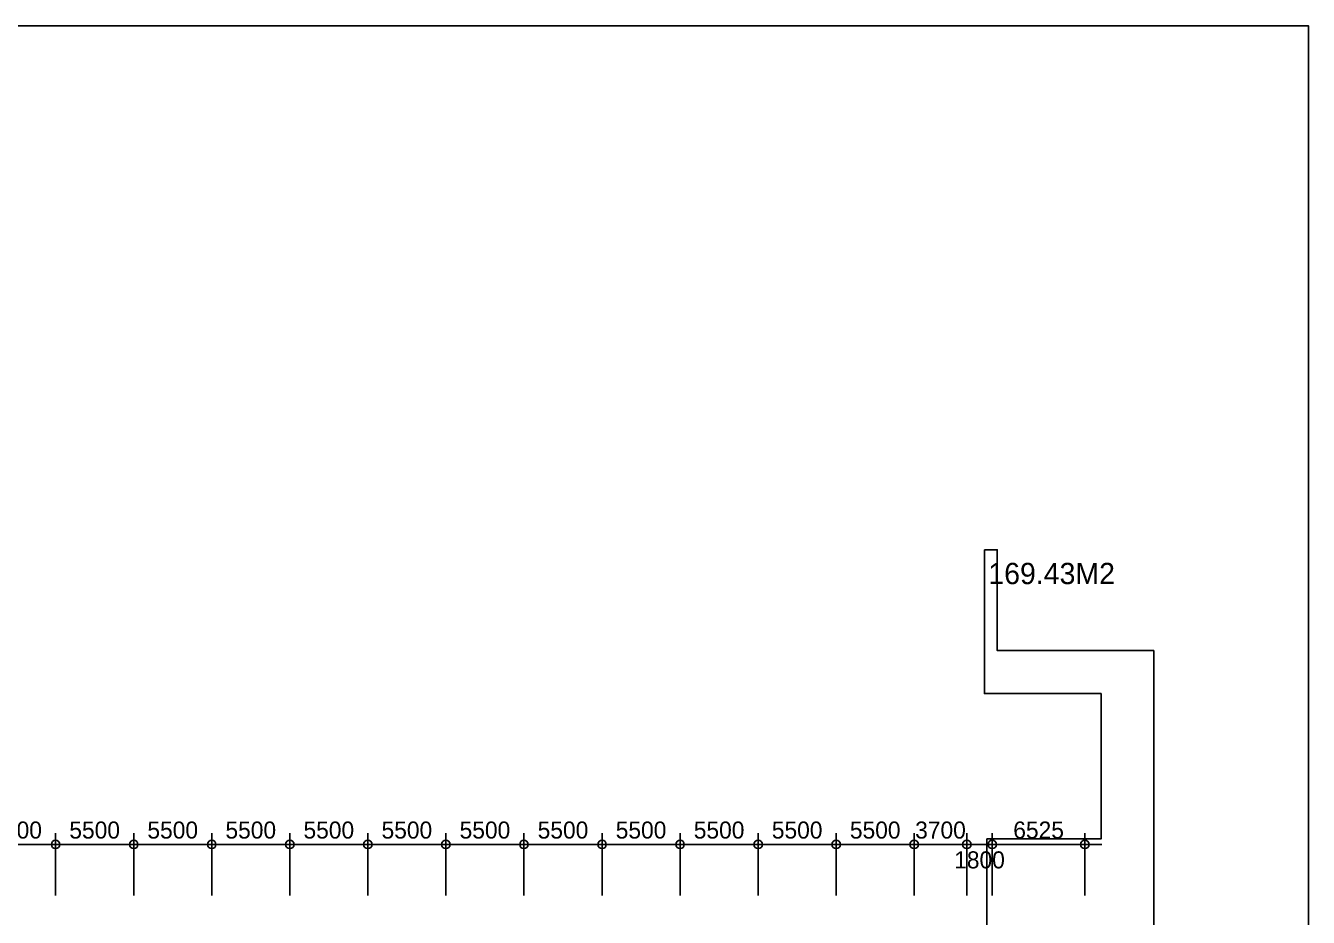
# Model space of a CAD drawing. Header units: millimetres. Extents: x -869187 to 1405794, y -1345622 to 197746.
# Drawn here: x 201618 to 292000, y -325847 to -263054 of the extents above; entities that cross this region are included whole.
import ezdxf

# ---------------------------------------------------------------- set-up
doc = ezdxf.new("R2010")
doc.units = ezdxf.units.MM
doc.header["$LTSCALE"] = 1000
doc.header["$MEASUREMENT"] = 0
doc.header["$PDSIZE"] = -10
doc.layers.get('0').update_dxf_attribs({"linetype": 'CONTINUOUS'})
doc.layers.get('Defpoints').update_dxf_attribs({"color": 171, "linetype": 'CONTINUOUS'})
doc.layers.add('NDIM', color=7, linetype='CONTINUOUS')
doc.styles.add('CGS', font='cgse', dxfattribs={"bigfont": 'cgs'})
doc.styles.add('나눔바른고딕', font='')
doc.styles.get('나눔바른고딕').set_extended_font_data('나눔바른고딕')
doc.dimstyles.new('NDIM 1200', dxfattribs={"dimscale": 500, "dimtxt": 3, "dimasz": 1, "dimexe": 2, "dimexo": 2, "dimgap": 1, "dimtad": 1, "dimdec": 0, "dimdsep": 46, "dimtxsty": 'CGS', "dimblk": 'DOT0', "dimcen": 1, "dimdle": 8, "dimclrd": 2, "dimclre": 2, "dimclrt": 2, "dimadec": 0, "dimazin": 0, "dimtfac": 1, "dimtdec": 0, "dimtix": 1, "dimtmove": 2, "dimatfit": 3, "dimldrblk": 'DOT0', "dimfxl": 1, "dimtolj": 1, "dimtzin": 0, "dimlwd": -1, "dimlwe": -1, "dimarcsym": 0})

# ---------------------------------------------------------------- blocks, each defined once
blk = doc.blocks.new('DOT0')
blk.add_line((-3, 0), (3, 0))
at = {"color": 6}
blk.add_circle((0, 0), 0.75, dxfattribs=at)
blk = doc.blocks.new('*D205')
at = {"layer": 'Defpoints', "color": 0, "ltscale": 0.4, "transparency": 16777216}
for p in [(203730, -320709), (198230, -325109), (203730, -325109)]:
    blk.add_point(p, dxfattribs=at)
at = {"layer": 'NDIM', "ltscale": 0.4, "transparency": 16777216}
for p, q in [((198230, -324309), (198230, -319909)), ((203730, -324309), (203730, -319909)), ((198630, -320709), (203330, -320709))]:
    blk.add_line(p, q, dxfattribs=at)
at = {"layer": 'NDIM', "ltscale": 0.4, "transparency": 16777216, "xscale": 400, "yscale": 400, "zscale": 400, "rotation": 180}
blk.add_blockref('DOT0', (198230, -320709), dxfattribs=at)
at = {"layer": 'NDIM', "ltscale": 0.4, "transparency": 16777216, "xscale": 400, "yscale": 400, "zscale": 400}
blk.add_blockref('DOT0', (203730, -320709), dxfattribs=at)
at = {"layer": 'NDIM', "ltscale": 0.4, "transparency": 16777216, "insert": (200980, -319709), "char_height": 1200, "attachment_point": 5, "style": 'CGS'}
blk.add_mtext('\\A1;5500', dxfattribs=at)
blk = doc.blocks.new('*D173')
at = {"layer": 'Defpoints', "color": 0, "ltscale": 0.4, "transparency": 16777216}
for p in [(209230, -320709), (203730, -325109), (209230, -325109)]:
    blk.add_point(p, dxfattribs=at)
at = {"layer": 'NDIM', "ltscale": 0.4, "transparency": 16777216}
for p, q in [((203730, -324309), (203730, -319909)), ((209230, -324309), (209230, -319909)), ((204130, -320709), (208830, -320709))]:
    blk.add_line(p, q, dxfattribs=at)
at = {"layer": 'NDIM', "ltscale": 0.4, "transparency": 16777216, "xscale": 400, "yscale": 400, "zscale": 400, "rotation": 180}
blk.add_blockref('DOT0', (203730, -320709), dxfattribs=at)
at = {"layer": 'NDIM', "ltscale": 0.4, "transparency": 16777216, "xscale": 400, "yscale": 400, "zscale": 400}
blk.add_blockref('DOT0', (209230, -320709), dxfattribs=at)
at = {"layer": 'NDIM', "ltscale": 0.4, "transparency": 16777216, "insert": (206480, -319709), "char_height": 1200, "attachment_point": 5, "style": 'CGS'}
blk.add_mtext('\\A1;5500', dxfattribs=at)
blk = doc.blocks.new('*D174')
at = {"layer": 'Defpoints', "color": 0, "ltscale": 0.4, "transparency": 16777216}
for p in [(214730, -320709), (209230, -325109), (214730, -325109)]:
    blk.add_point(p, dxfattribs=at)
at = {"layer": 'NDIM', "ltscale": 0.4, "transparency": 16777216}
for p, q in [((209230, -324309), (209230, -319909)), ((214730, -324309), (214730, -319909)), ((209630, -320709), (214330, -320709))]:
    blk.add_line(p, q, dxfattribs=at)
at = {"layer": 'NDIM', "ltscale": 0.4, "transparency": 16777216, "xscale": 400, "yscale": 400, "zscale": 400, "rotation": 180}
blk.add_blockref('DOT0', (209230, -320709), dxfattribs=at)
at = {"layer": 'NDIM', "ltscale": 0.4, "transparency": 16777216, "xscale": 400, "yscale": 400, "zscale": 400}
blk.add_blockref('DOT0', (214730, -320709), dxfattribs=at)
at = {"layer": 'NDIM', "ltscale": 0.4, "transparency": 16777216, "insert": (211980, -319709), "char_height": 1200, "attachment_point": 5, "style": 'CGS'}
blk.add_mtext('\\A1;5500', dxfattribs=at)
blk = doc.blocks.new('*D175')
at = {"layer": 'Defpoints', "color": 0, "ltscale": 0.4, "transparency": 16777216}
for p in [(220230, -320709), (214730, -325109), (220230, -325109)]:
    blk.add_point(p, dxfattribs=at)
at = {"layer": 'NDIM', "ltscale": 0.4, "transparency": 16777216}
for p, q in [((214730, -324309), (214730, -319909)), ((220230, -324309), (220230, -319909)), ((215130, -320709), (219830, -320709))]:
    blk.add_line(p, q, dxfattribs=at)
at = {"layer": 'NDIM', "ltscale": 0.4, "transparency": 16777216, "xscale": 400, "yscale": 400, "zscale": 400, "rotation": 180}
blk.add_blockref('DOT0', (214730, -320709), dxfattribs=at)
at = {"layer": 'NDIM', "ltscale": 0.4, "transparency": 16777216, "xscale": 400, "yscale": 400, "zscale": 400}
blk.add_blockref('DOT0', (220230, -320709), dxfattribs=at)
at = {"layer": 'NDIM', "ltscale": 0.4, "transparency": 16777216, "insert": (217480, -319709), "char_height": 1200, "attachment_point": 5, "style": 'CGS'}
blk.add_mtext('\\A1;5500', dxfattribs=at)
blk = doc.blocks.new('*D176')
at = {"layer": 'Defpoints', "color": 0, "ltscale": 0.4, "transparency": 16777216}
for p in [(225730, -320709), (220230, -325109), (225730, -325109)]:
    blk.add_point(p, dxfattribs=at)
at = {"layer": 'NDIM', "ltscale": 0.4, "transparency": 16777216}
for p, q in [((220230, -324309), (220230, -319909)), ((225730, -324309), (225730, -319909)), ((220630, -320709), (225330, -320709))]:
    blk.add_line(p, q, dxfattribs=at)
at = {"layer": 'NDIM', "ltscale": 0.4, "transparency": 16777216, "xscale": 400, "yscale": 400, "zscale": 400, "rotation": 180}
blk.add_blockref('DOT0', (220230, -320709), dxfattribs=at)
at = {"layer": 'NDIM', "ltscale": 0.4, "transparency": 16777216, "xscale": 400, "yscale": 400, "zscale": 400}
blk.add_blockref('DOT0', (225730, -320709), dxfattribs=at)
at = {"layer": 'NDIM', "ltscale": 0.4, "transparency": 16777216, "insert": (222980, -319709), "char_height": 1200, "attachment_point": 5, "style": 'CGS'}
blk.add_mtext('\\A1;5500', dxfattribs=at)
blk = doc.blocks.new('*D177')
at = {"layer": 'Defpoints', "color": 0, "ltscale": 0.4, "transparency": 16777216}
for p in [(231230, -320709), (225730, -325109), (231230, -325109)]:
    blk.add_point(p, dxfattribs=at)
at = {"layer": 'NDIM', "ltscale": 0.4, "transparency": 16777216}
for p, q in [((225730, -324309), (225730, -319909)), ((231230, -324309), (231230, -319909)), ((226130, -320709), (230830, -320709))]:
    blk.add_line(p, q, dxfattribs=at)
at = {"layer": 'NDIM', "ltscale": 0.4, "transparency": 16777216, "xscale": 400, "yscale": 400, "zscale": 400, "rotation": 180}
blk.add_blockref('DOT0', (225730, -320709), dxfattribs=at)
at = {"layer": 'NDIM', "ltscale": 0.4, "transparency": 16777216, "xscale": 400, "yscale": 400, "zscale": 400}
blk.add_blockref('DOT0', (231230, -320709), dxfattribs=at)
at = {"layer": 'NDIM', "ltscale": 0.4, "transparency": 16777216, "insert": (228480, -319709), "char_height": 1200, "attachment_point": 5, "style": 'CGS'}
blk.add_mtext('\\A1;5500', dxfattribs=at)
blk = doc.blocks.new('*D178')
at = {"layer": 'Defpoints', "color": 0, "ltscale": 0.4, "transparency": 16777216}
for p in [(236730, -320709), (231230, -325109), (236730, -325109)]:
    blk.add_point(p, dxfattribs=at)
at = {"layer": 'NDIM', "ltscale": 0.4, "transparency": 16777216}
for p, q in [((231230, -324309), (231230, -319909)), ((236730, -324309), (236730, -319909)), ((231630, -320709), (236330, -320709))]:
    blk.add_line(p, q, dxfattribs=at)
at = {"layer": 'NDIM', "ltscale": 0.4, "transparency": 16777216, "xscale": 400, "yscale": 400, "zscale": 400, "rotation": 180}
blk.add_blockref('DOT0', (231230, -320709), dxfattribs=at)
at = {"layer": 'NDIM', "ltscale": 0.4, "transparency": 16777216, "xscale": 400, "yscale": 400, "zscale": 400}
blk.add_blockref('DOT0', (236730, -320709), dxfattribs=at)
at = {"layer": 'NDIM', "ltscale": 0.4, "transparency": 16777216, "insert": (233980, -319709), "char_height": 1200, "attachment_point": 5, "style": 'CGS'}
blk.add_mtext('\\A1;5500', dxfattribs=at)
blk = doc.blocks.new('*D179')
at = {"layer": 'Defpoints', "color": 0, "ltscale": 0.4, "transparency": 16777216}
for p in [(242230, -320709), (236730, -325109), (242230, -325109)]:
    blk.add_point(p, dxfattribs=at)
at = {"layer": 'NDIM', "ltscale": 0.4, "transparency": 16777216}
for p, q in [((236730, -324309), (236730, -319909)), ((242230, -324309), (242230, -319909)), ((237130, -320709), (241830, -320709))]:
    blk.add_line(p, q, dxfattribs=at)
at = {"layer": 'NDIM', "ltscale": 0.4, "transparency": 16777216, "xscale": 400, "yscale": 400, "zscale": 400, "rotation": 180}
blk.add_blockref('DOT0', (236730, -320709), dxfattribs=at)
at = {"layer": 'NDIM', "ltscale": 0.4, "transparency": 16777216, "xscale": 400, "yscale": 400, "zscale": 400}
blk.add_blockref('DOT0', (242230, -320709), dxfattribs=at)
at = {"layer": 'NDIM', "ltscale": 0.4, "transparency": 16777216, "insert": (239480, -319709), "char_height": 1200, "attachment_point": 5, "style": 'CGS'}
blk.add_mtext('\\A1;5500', dxfattribs=at)
blk = doc.blocks.new('*D180')
at = {"layer": 'Defpoints', "color": 0, "ltscale": 0.4, "transparency": 16777216}
for p in [(247730, -320709), (242230, -325109), (247730, -325109)]:
    blk.add_point(p, dxfattribs=at)
at = {"layer": 'NDIM', "ltscale": 0.4, "transparency": 16777216}
for p, q in [((242230, -324309), (242230, -319909)), ((247730, -324309), (247730, -319909)), ((242630, -320709), (247330, -320709))]:
    blk.add_line(p, q, dxfattribs=at)
at = {"layer": 'NDIM', "ltscale": 0.4, "transparency": 16777216, "xscale": 400, "yscale": 400, "zscale": 400, "rotation": 180}
blk.add_blockref('DOT0', (242230, -320709), dxfattribs=at)
at = {"layer": 'NDIM', "ltscale": 0.4, "transparency": 16777216, "xscale": 400, "yscale": 400, "zscale": 400}
blk.add_blockref('DOT0', (247730, -320709), dxfattribs=at)
at = {"layer": 'NDIM', "ltscale": 0.4, "transparency": 16777216, "insert": (244980, -319709), "char_height": 1200, "attachment_point": 5, "style": 'CGS'}
blk.add_mtext('\\A1;5500', dxfattribs=at)
blk = doc.blocks.new('*D181')
at = {"layer": 'Defpoints', "color": 0, "ltscale": 0.4, "transparency": 16777216}
for p in [(253230, -320709), (247730, -325109), (253230, -325109)]:
    blk.add_point(p, dxfattribs=at)
at = {"layer": 'NDIM', "ltscale": 0.4, "transparency": 16777216}
for p, q in [((247730, -324309), (247730, -319909)), ((253230, -324309), (253230, -319909)), ((248130, -320709), (252830, -320709))]:
    blk.add_line(p, q, dxfattribs=at)
at = {"layer": 'NDIM', "ltscale": 0.4, "transparency": 16777216, "xscale": 400, "yscale": 400, "zscale": 400, "rotation": 180}
blk.add_blockref('DOT0', (247730, -320709), dxfattribs=at)
at = {"layer": 'NDIM', "ltscale": 0.4, "transparency": 16777216, "xscale": 400, "yscale": 400, "zscale": 400}
blk.add_blockref('DOT0', (253230, -320709), dxfattribs=at)
at = {"layer": 'NDIM', "ltscale": 0.4, "transparency": 16777216, "insert": (250480, -319709), "char_height": 1200, "attachment_point": 5, "style": 'CGS'}
blk.add_mtext('\\A1;5500', dxfattribs=at)
blk = doc.blocks.new('*D182')
at = {"layer": 'Defpoints', "color": 0, "ltscale": 0.4, "transparency": 16777216}
for p in [(258730, -320709), (253230, -325109), (258730, -325109)]:
    blk.add_point(p, dxfattribs=at)
at = {"layer": 'NDIM', "ltscale": 0.4, "transparency": 16777216}
for p, q in [((253230, -324309), (253230, -319909)), ((258730, -324309), (258730, -319909)), ((253630, -320709), (258330, -320709))]:
    blk.add_line(p, q, dxfattribs=at)
at = {"layer": 'NDIM', "ltscale": 0.4, "transparency": 16777216, "xscale": 400, "yscale": 400, "zscale": 400, "rotation": 180}
blk.add_blockref('DOT0', (253230, -320709), dxfattribs=at)
at = {"layer": 'NDIM', "ltscale": 0.4, "transparency": 16777216, "xscale": 400, "yscale": 400, "zscale": 400}
blk.add_blockref('DOT0', (258730, -320709), dxfattribs=at)
at = {"layer": 'NDIM', "ltscale": 0.4, "transparency": 16777216, "insert": (255980, -319709), "char_height": 1200, "attachment_point": 5, "style": 'CGS'}
blk.add_mtext('\\A1;5500', dxfattribs=at)
blk = doc.blocks.new('*D183')
at = {"layer": 'Defpoints', "color": 0, "ltscale": 0.4, "transparency": 16777216}
for p in [(264230, -320709), (258730, -325109), (264230, -325109)]:
    blk.add_point(p, dxfattribs=at)
at = {"layer": 'NDIM', "ltscale": 0.4, "transparency": 16777216}
for p, q in [((258730, -324309), (258730, -319909)), ((264230, -324309), (264230, -319909)), ((259130, -320709), (263830, -320709))]:
    blk.add_line(p, q, dxfattribs=at)
at = {"layer": 'NDIM', "ltscale": 0.4, "transparency": 16777216, "xscale": 400, "yscale": 400, "zscale": 400, "rotation": 180}
blk.add_blockref('DOT0', (258730, -320709), dxfattribs=at)
at = {"layer": 'NDIM', "ltscale": 0.4, "transparency": 16777216, "xscale": 400, "yscale": 400, "zscale": 400}
blk.add_blockref('DOT0', (264230, -320709), dxfattribs=at)
at = {"layer": 'NDIM', "ltscale": 0.4, "transparency": 16777216, "insert": (261480, -319709), "char_height": 1200, "attachment_point": 5, "style": 'CGS'}
blk.add_mtext('\\A1;5500', dxfattribs=at)
blk = doc.blocks.new('*D143')
at = {"layer": 'Defpoints', "color": 0, "ltscale": 0.4, "transparency": 16777216}
for p in [(267930, -320709), (264230, -325109), (267930, -325109)]:
    blk.add_point(p, dxfattribs=at)
at = {"layer": 'NDIM', "ltscale": 0.4, "transparency": 16777216}
for p, q in [((264230, -324309), (264230, -319909)), ((267930, -324309), (267930, -319909)), ((263830, -320709), (263430, -320709)), ((264230, -320709), (267930, -320709)), ((268330, -320709), (268730, -320709))]:
    blk.add_line(p, q, dxfattribs=at)
at = {"layer": 'NDIM', "ltscale": 0.4, "transparency": 16777216, "xscale": 400, "yscale": 400, "zscale": 400}
blk.add_blockref('DOT0', (264230, -320709), dxfattribs=at)
at = {"layer": 'NDIM', "ltscale": 0.4, "transparency": 16777216, "xscale": 400, "yscale": 400, "zscale": 400, "rotation": 180}
blk.add_blockref('DOT0', (267930, -320709), dxfattribs=at)
at = {"layer": 'NDIM', "ltscale": 0.4, "transparency": 16777216, "insert": (266080, -319709), "char_height": 1200, "attachment_point": 5, "style": 'CGS'}
blk.add_mtext('\\A1;3700', dxfattribs=at)
blk = doc.blocks.new('*D144')
at = {"layer": 'Defpoints', "color": 0, "ltscale": 0.4, "transparency": 16777216}
for p in [(276255, -320709), (269730, -325109), (276255, -325109)]:
    blk.add_point(p, dxfattribs=at)
at = {"layer": 'NDIM', "ltscale": 0.4, "transparency": 16777216}
for p, q in [((269730, -324309), (269730, -319909)), ((276255, -324309), (276255, -319909)), ((270130, -320709), (275855, -320709))]:
    blk.add_line(p, q, dxfattribs=at)
at = {"layer": 'NDIM', "ltscale": 0.4, "transparency": 16777216, "xscale": 400, "yscale": 400, "zscale": 400, "rotation": 180}
blk.add_blockref('DOT0', (269730, -320709), dxfattribs=at)
at = {"layer": 'NDIM', "ltscale": 0.4, "transparency": 16777216, "xscale": 400, "yscale": 400, "zscale": 400}
blk.add_blockref('DOT0', (276255, -320709), dxfattribs=at)
at = {"layer": 'NDIM', "ltscale": 0.4, "transparency": 16777216, "insert": (272993, -319709), "char_height": 1200, "attachment_point": 5, "style": 'CGS'}
blk.add_mtext('\\A1;6525', dxfattribs=at)
blk = doc.blocks.new('*D145')
at = {"layer": 'Defpoints', "color": 0, "ltscale": 0.4, "transparency": 16777216}
for p in [(269730, -320709), (267930, -325109), (269730, -325109)]:
    blk.add_point(p, dxfattribs=at)
at = {"layer": 'NDIM', "ltscale": 0.4, "transparency": 16777216}
for p, q in [((267930, -324309), (267930, -319909)), ((269730, -324309), (269730, -319909)), ((268330, -320709), (269330, -320709))]:
    blk.add_line(p, q, dxfattribs=at)
at = {"layer": 'NDIM', "ltscale": 0.4, "transparency": 16777216, "xscale": 400, "yscale": 400, "zscale": 400, "rotation": 180}
blk.add_blockref('DOT0', (267930, -320709), dxfattribs=at)
at = {"layer": 'NDIM', "ltscale": 0.4, "transparency": 16777216, "xscale": 400, "yscale": 400, "zscale": 400}
blk.add_blockref('DOT0', (269730, -320709), dxfattribs=at)
at = {"layer": 'NDIM', "ltscale": 0.4, "transparency": 16777216, "insert": (268830, -321809), "char_height": 1200, "attachment_point": 5, "style": 'CGS'}
blk.add_mtext('\\A1;1800', dxfattribs=at)

msp = doc.modelspace()

# ---------------------------------------------------------------- linework, layer by layer
at = {"color": 2, "ltscale": 10000}
msp.add_lwpolyline([(269180.1, -299959.5), (269180.1, -310084.5), (277395.1, -310084.5), (277395.1, -320324.5), (269355.1, -320324.5), (269355.1, -327034.5), (270255.1, -327034.5), (270255.1, -328034.5), (280305.1, -328034.5), (280305.1, -327134.5), (281105.1, -327134.5), (281105.1, -307059.5), (270080.1, -307059.5), (270080.1, -299959.5), (269180.1, -299959.5)], dxfattribs=at)
at = {"layer": 'Defpoints', "ltscale": 10000}
msp.add_lwpolyline([(292000, -424021.9), (8000, -424021.9), (8000, -263054.1), (292000, -263054.1)], close=True, dxfattribs=at)

# ---------------------------------------------------------------- texts
at = {"color": 2, "ltscale": 10000, "style": '나눔바른고딕'}
msp.add_text('169.43M2 ', height=1500, dxfattribs=at).set_placement((269452.3, -302382.9))

# ---------------------------------------------------------------- dimensions: what is measured, and where the dimension line sits
at = {"layer": 'NDIM', "ltscale": 0.4}
for base, p1, p2, picture, middle in [((203730.1, -320709.5), (198230.1, -325109.5), (203730.1, -325109.5), '*D205', (200980.1, -319709.5)), ((209230.1, -320709.5), (203730.1, -325109.5), (209230.1, -325109.5), '*D173', (206480.1, -319709.5)), ((214730.1, -320709.5), (209230.1, -325109.5), (214730.1, -325109.5), '*D174', (211980.1, -319709.5)), ((220230.1, -320709.5), (214730.1, -325109.5), (220230.1, -325109.5), '*D175', (217480.1, -319709.5)), ((225730.1, -320709.5), (220230.1, -325109.5), (225730.1, -325109.5), '*D176', (222980.1, -319709.5)), ((231230.1, -320709.5), (225730.1, -325109.5), (231230.1, -325109.5), '*D177', (228480.1, -319709.5)), ((236730.1, -320709.5), (231230.1, -325109.5), (236730.1, -325109.5), '*D178', (233980.1, -319709.5)), ((242230.1, -320709.5), (236730.1, -325109.5), (242230.1, -325109.5), '*D179', (239480.1, -319709.5)), ((247730.1, -320709.5), (242230.1, -325109.5), (247730.1, -325109.5), '*D180', (244980.1, -319709.5)), ((253230.1, -320709.5), (247730.1, -325109.5), (253230.1, -325109.5), '*D181', (250480.1, -319709.5)), ((258730.1, -320709.5), (253230.1, -325109.5), (258730.1, -325109.5), '*D182', (255980.1, -319709.5)), ((264230.1, -320709.5), (258730.1, -325109.5), (264230.1, -325109.5), '*D183', (261480.1, -319709.5)), ((267930.1, -320709.5), (264230.1, -325109.5), (267930.1, -325109.5), '*D143', (266080.1, -319709.5)), ((276255.1, -320709.5), (269730.1, -325109.5), (276255.1, -325109.5), '*D144', (272992.6, -319709.5))]:
    dim = msp.add_linear_dim(base=base, p1=p1, p2=p2, dimstyle='NDIM 1200', override={"dimscale": 400, "dimclrd": 256, "dimclre": 256, "dimclrt": 256}, dxfattribs=at)
    dim.commit()
    dim.dimension.update_dxf_attribs({"geometry": picture, "text_midpoint": middle})
dim = msp.add_linear_dim(base=(269730.1, -320709.5), p1=(267930.1, -325109.5), p2=(269730.1, -325109.5), dimstyle='NDIM 1200', override={"dimscale": 400, "dimclrd": 256, "dimclre": 256, "dimclrt": 256}, dxfattribs=at)
dim.commit()
dim.dimension.update_dxf_attribs({"geometry": '*D145', "text_midpoint": (268830.1, -321809.5), "dimtype": 160})

doc.saveas('drawing.dxf')
